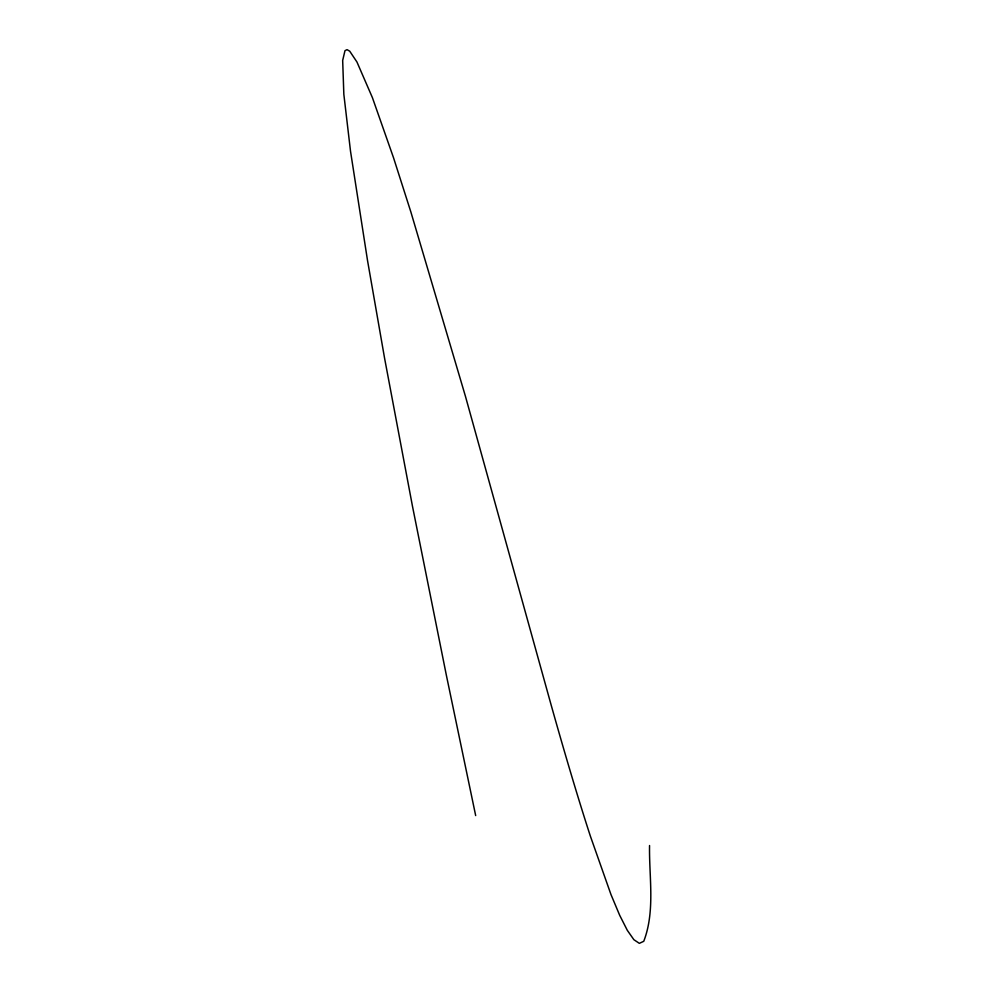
<?xml version="1.0" encoding="UTF-8"?>
<svg xmlns="http://www.w3.org/2000/svg" width="993" height="993" viewBox="0 0 993 993"><rect width="100%" height="100%" fill="white"/><g stroke="black" fill="none" stroke-linecap="round" stroke-linejoin="round"><path stroke-width="1.49" d="M475.672 815.576L446.378 675.327L412.517 506.455L384.589 358.274L367.559 260.712L350.529 151.308L343.839 94.298L342.672 60.412L344.981 50.668L347.054 49.65L349.735 51.202L356.946 62L372.387 97.587L393.563 157.862L410.879 212.006L465.432 396.269L551.227 705.303A1710.567 70.317 78.2 0 0 590.314 835.969L610.98 894.556L619.694 915.31L627.328 930.354L633.882 939.701L639.355 943.35L643.749 941.302C655.38 911.065 649 877.167 649.546 845.527"/></g></svg>
